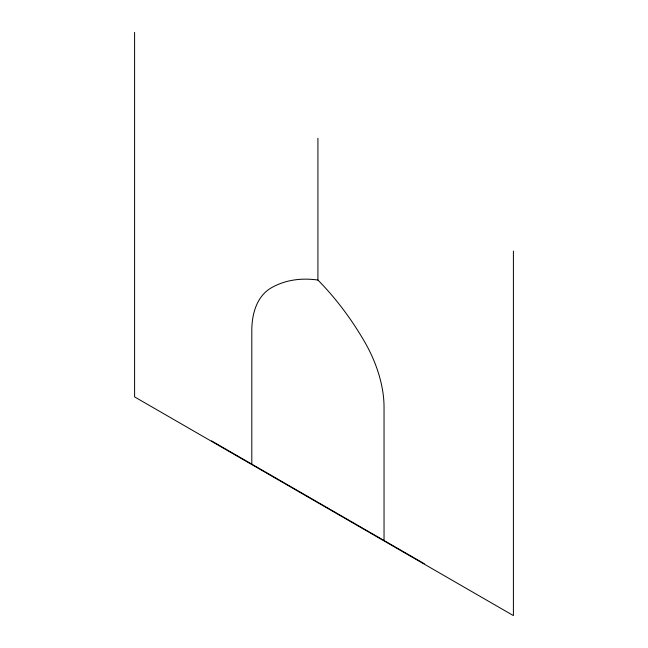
<?xml version="1.0" encoding="UTF-8"?>
<svg xmlns="http://www.w3.org/2000/svg" width="648" height="648" viewBox="0 0 648 648"><rect width="100%" height="100%" fill="white"/><g stroke="black" fill="none" stroke-linecap="round" stroke-linejoin="round"><path stroke-width="0.97" d="M211.588 440.915L424.254 563.703M513.402 251.1L513.402 615.6L134.598 396.9L134.598 32.4M384.037 540.481L384.037 407.057A93.506 53.987 60 0 0 364.67 341.901A187.005 107.965 60 0 0 317.917 280.041L317.917 138.235M251.805 464.138L251.805 330.715A93.506 53.987 60 0 1 271.164 287.915A187.005 107.965 60 0 1 317.917 280.041"/></g></svg>
